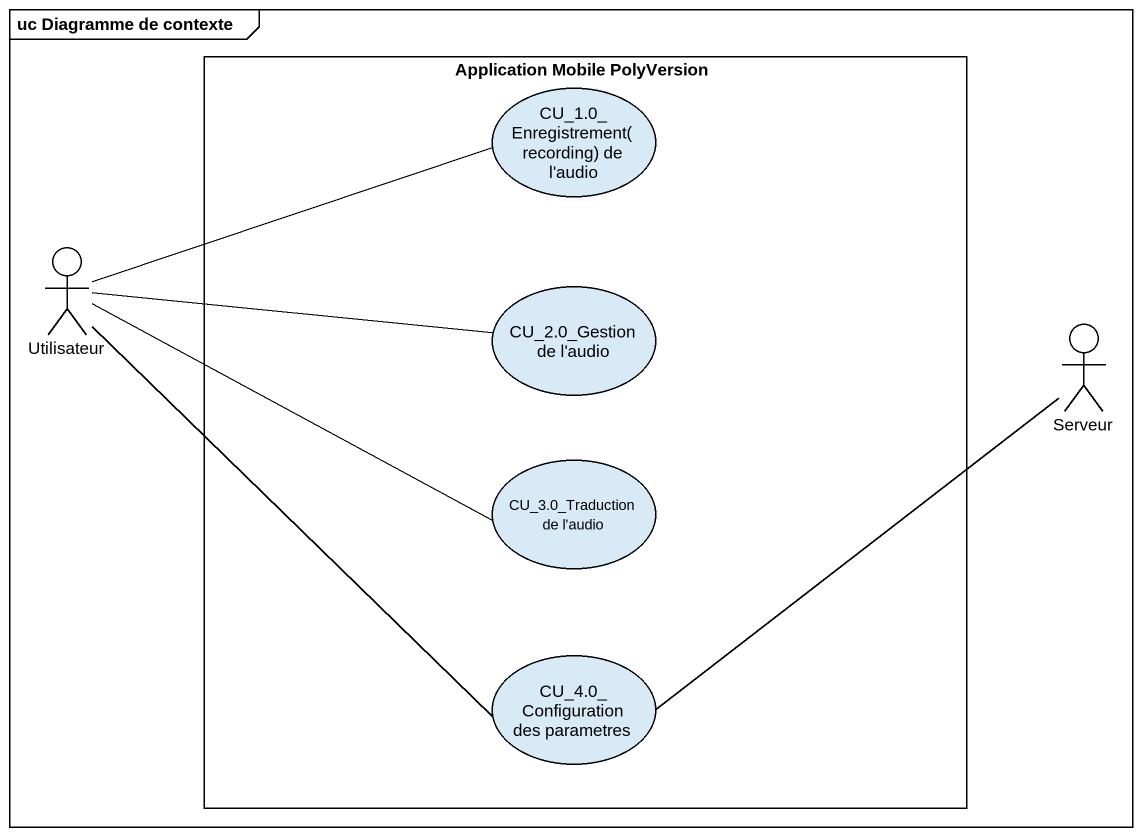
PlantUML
@startuml
mainframe uc Diagramme de contexte
rectangle "Application Mobile PolyVersion" as Application_Mobile {
  usecase "CU_1.0_Enregistrement(recording) de l'audio" as CU_1_0_Enregistrement
  usecase "CU_2.0_Gestion de l'audio" as CU_2_0_Gestion_de_l_audio
  usecase "CU_3.0_Traduction de l'audio" as CU_3_0_Traduction_de_l_audio
  usecase "CU_4.0_ Configuration des parametres" as CU_4_0_Configuration_des
}
actor Utilisateur
actor Serveur
Utilisateur -right- CU_1_0_Enregistrement
Utilisateur -right- CU_2_0_Gestion_de_l_audio
Utilisateur -right- CU_3_0_Traduction_de_l_audio
Utilisateur -- CU_4_0_Configuration_des
CU_4_0_Configuration_des -up- Serveur
@enduml
